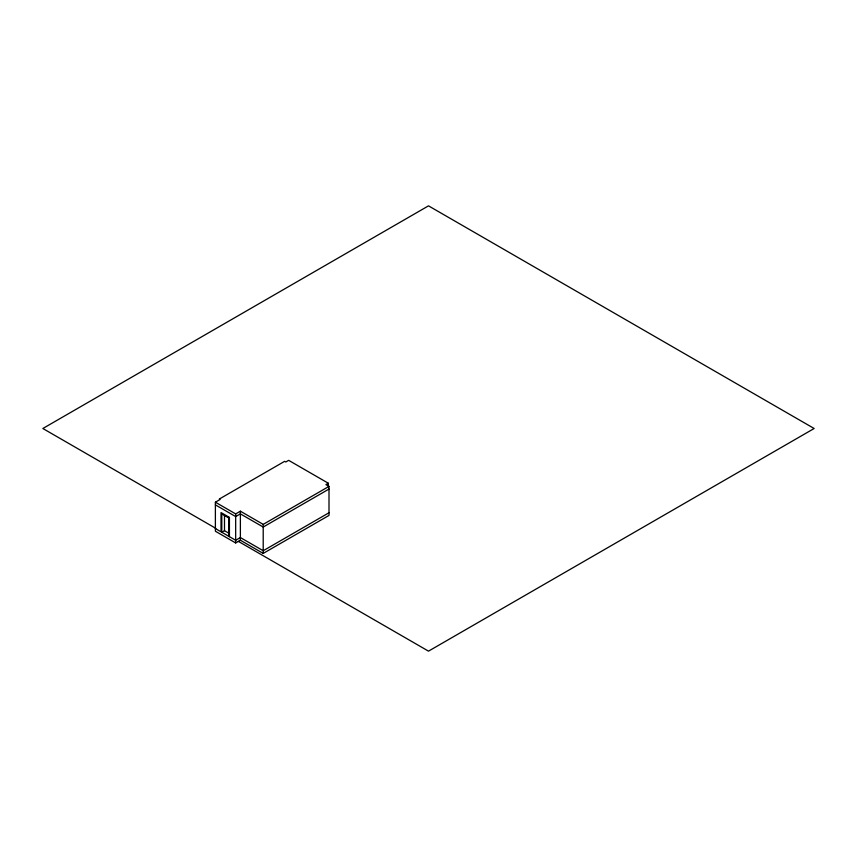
<?xml version="1.0" encoding="UTF-8"?>
<svg xmlns="http://www.w3.org/2000/svg" width="857" height="857" viewBox="0 0 857 857"><rect width="100%" height="100%" fill="white"/><g stroke="black" fill="none" stroke-linecap="round" stroke-linejoin="round"><path stroke-width="1.29" d="M328.306 483.23L325.917 484.612L329.002 486.39L329.002 515.421L263.206 553.408L240.378 540.231L235.675 542.942L215.386 531.233L215.386 502.202L220.099 499.481L219.328 499.031L284.653 461.323L285.81 461.987L288.659 460.338L328.306 483.23L328.306 485.898M215.386 502.202L235.675 513.911L240.378 511.19L263.206 524.377L329.002 486.39M228.658 517.874L221.792 513.911L221.792 532.261L224.491 530.697L229.065 533.343M329.002 489.058L263.206 527.044L240.378 513.868L235.675 516.578L215.386 504.869M329.002 512.754L263.206 550.74L240.378 537.553L235.675 540.274L221.792 532.261M215.782 528.341L42.85 428.5L428.5 205.851L814.15 428.5L428.5 651.149L238.375 541.388M215.386 528.565L221.02 531.811L221.02 512.572L229.43 517.424L229.43 536.664M263.206 524.377L263.206 553.408M240.378 511.19L240.378 540.231M235.675 513.911L235.675 542.942M228.658 516.985L228.658 536.214M224.491 514.971L224.491 530.697"/></g></svg>
